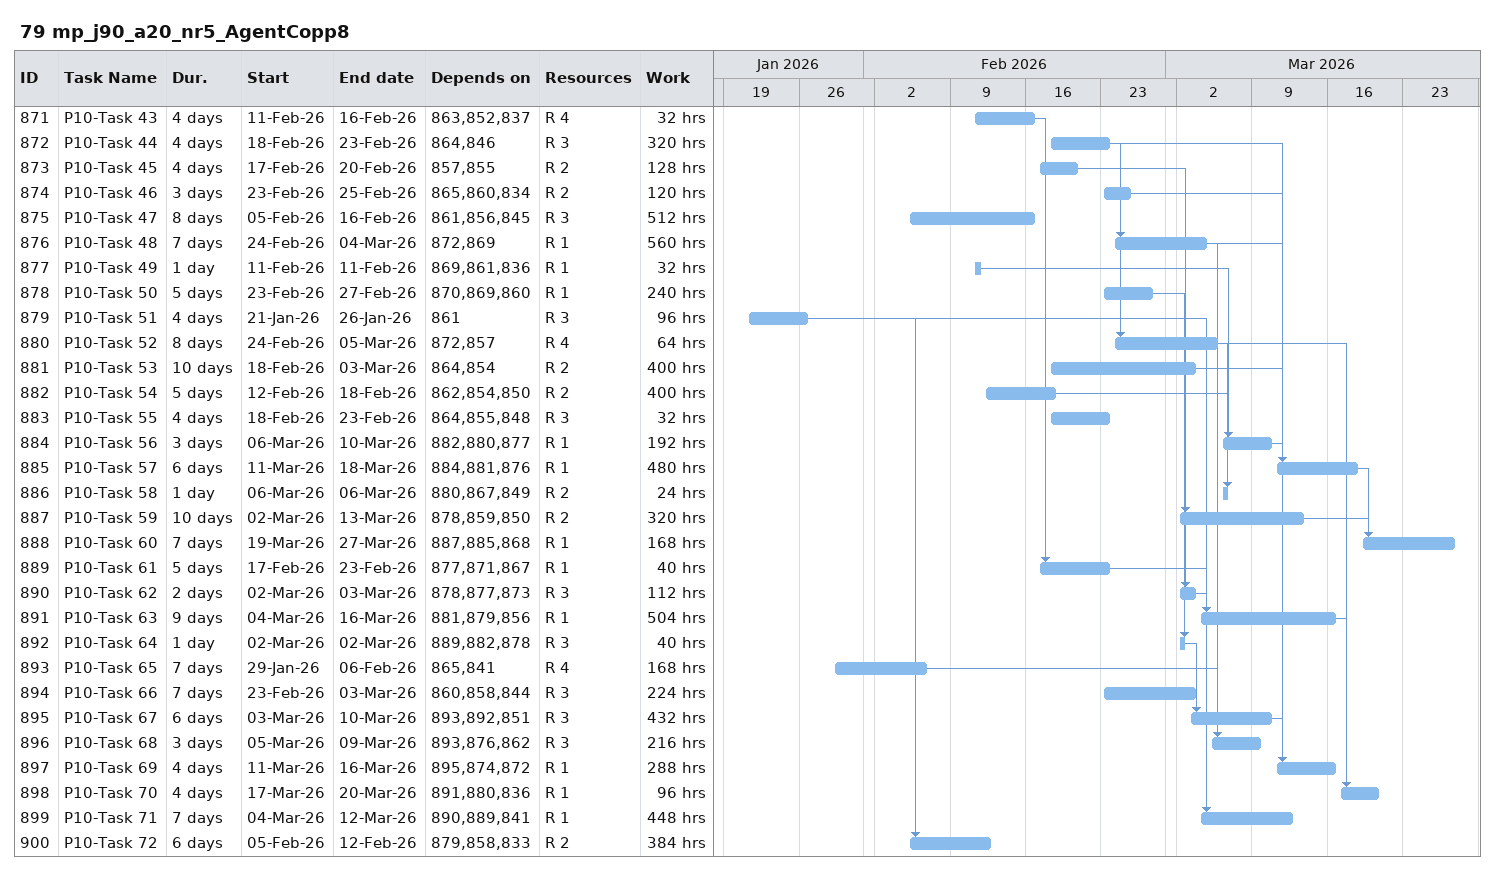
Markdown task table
79 mp_j90_a20_nr5_AgentCopp8

| ID | Task | Duration | Start | Finish | Predecessors | Resources | Work (h) |
|---|---|---|---|---|---|---|---|
| 871 | P10-Task 43 | 4d | 2026-02-11 | 2026-02-16 | 863, 852, 837 | R 4 | 32 |
| 872 | P10-Task 44 | 4d | 2026-02-18 | 2026-02-23 | 864, 846 | R 3 | 320 |
| 873 | P10-Task 45 | 4d | 2026-02-17 | 2026-02-20 | 857, 855 | R 2 | 128 |
| 874 | P10-Task 46 | 3d | 2026-02-23 | 2026-02-25 | 865, 860, 834 | R 2 | 120 |
| 875 | P10-Task 47 | 8d | 2026-02-05 | 2026-02-16 | 861, 856, 845 | R 3 | 512 |
| 876 | P10-Task 48 | 7d | 2026-02-24 | 2026-03-04 | 872, 869 | R 1 | 560 |
| 877 | P10-Task 49 | 1d | 2026-02-11 | 2026-02-11 | 869, 861, 836 | R 1 | 32 |
| 878 | P10-Task 50 | 5d | 2026-02-23 | 2026-02-27 | 870, 869, 860 | R 1 | 240 |
| 879 | P10-Task 51 | 4d | 2026-01-21 | 2026-01-26 | 861 | R 3 | 96 |
| 880 | P10-Task 52 | 8d | 2026-02-24 | 2026-03-05 | 872, 857 | R 4 | 64 |
| 881 | P10-Task 53 | 10d | 2026-02-18 | 2026-03-03 | 864, 854 | R 2 | 400 |
| 882 | P10-Task 54 | 5d | 2026-02-12 | 2026-02-18 | 862, 854, 850 | R 2 | 400 |
| 883 | P10-Task 55 | 4d | 2026-02-18 | 2026-02-23 | 864, 855, 848 | R 3 | 32 |
| 884 | P10-Task 56 | 3d | 2026-03-06 | 2026-03-10 | 882, 880, 877 | R 1 | 192 |
| 885 | P10-Task 57 | 6d | 2026-03-11 | 2026-03-18 | 884, 881, 876 | R 1 | 480 |
| 886 | P10-Task 58 | 1d | 2026-03-06 | 2026-03-06 | 880, 867, 849 | R 2 | 24 |
| 887 | P10-Task 59 | 10d | 2026-03-02 | 2026-03-13 | 878, 859, 850 | R 2 | 320 |
| 888 | P10-Task 60 | 7d | 2026-03-19 | 2026-03-27 | 887, 885, 868 | R 1 | 168 |
| 889 | P10-Task 61 | 5d | 2026-02-17 | 2026-02-23 | 877, 871, 867 | R 1 | 40 |
| 890 | P10-Task 62 | 2d | 2026-03-02 | 2026-03-03 | 878, 877, 873 | R 3 | 112 |
| 891 | P10-Task 63 | 9d | 2026-03-04 | 2026-03-16 | 881, 879, 856 | R 1 | 504 |
| 892 | P10-Task 64 | 1d | 2026-03-02 | 2026-03-02 | 889, 882, 878 | R 3 | 40 |
| 893 | P10-Task 65 | 7d | 2026-01-29 | 2026-02-06 | 865, 841 | R 4 | 168 |
| 894 | P10-Task 66 | 7d | 2026-02-23 | 2026-03-03 | 860, 858, 844 | R 3 | 224 |
| 895 | P10-Task 67 | 6d | 2026-03-03 | 2026-03-10 | 893, 892, 851 | R 3 | 432 |
| 896 | P10-Task 68 | 3d | 2026-03-05 | 2026-03-09 | 893, 876, 862 | R 3 | 216 |
| 897 | P10-Task 69 | 4d | 2026-03-11 | 2026-03-16 | 895, 874, 872 | R 1 | 288 |
| 898 | P10-Task 70 | 4d | 2026-03-17 | 2026-03-20 | 891, 880, 836 | R 1 | 96 |
| 899 | P10-Task 71 | 7d | 2026-03-04 | 2026-03-12 | 890, 889, 841 | R 1 | 448 |
| 900 | P10-Task 72 | 6d | 2026-02-05 | 2026-02-12 | 879, 858, 833 | R 2 | 384 |
